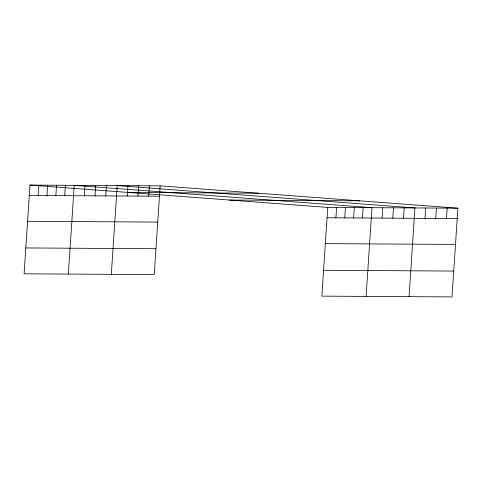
<?xml version="1.0" encoding="UTF-8"?>
<svg xmlns="http://www.w3.org/2000/svg" width="482" height="482" viewBox="0 0 482 482"><rect width="100%" height="100%" fill="white"/><g stroke="black" fill="none" stroke-linecap="round" stroke-linejoin="round"><path stroke-width="0.72" d="M160.145 185.865L29.992 185.082L24.1 273.806L154.252 274.589L160.145 185.865L457.9 208.194L452.008 296.918L321.856 296.135L327.748 207.411L457.9 208.194M38.156 195.499L38.843 185.136M47.007 195.553L47.694 185.19M55.858 195.608L56.545 185.239M64.709 195.662L65.395 185.293M68.354 274.071L74.246 185.347L371.996 207.676L366.103 296.4M84.296 195.776L84.983 185.413M95.032 195.843L95.719 185.48M105.769 195.909L106.456 185.54M111.306 274.33L117.198 185.606L414.948 207.935L409.055 296.659M127.248 196.035L127.935 185.672M137.985 196.102L138.671 185.739M148.721 196.168L149.408 185.799M335.906 217.828L336.599 207.465M344.757 217.882L345.449 207.519M353.607 217.936L354.3 207.567M362.458 217.991L363.151 207.622M382.045 218.105L382.738 207.742M392.788 218.171L393.475 207.808M403.524 218.238L404.211 207.869M424.997 218.364L425.684 208.001M435.734 218.43L436.427 208.067M446.477 218.497L447.163 208.128M128.254 192.451L258.406 193.234M29.306 195.445L159.458 196.228M229.486 200.042L359.644 200.825M327.055 217.774L457.213 218.557M27.588 221.304L157.741 222.088M325.338 243.633L455.496 244.416M25.817 247.947L155.969 248.73M323.573 270.275L453.725 271.059M29.992 185.082L327.748 207.411"/></g></svg>
